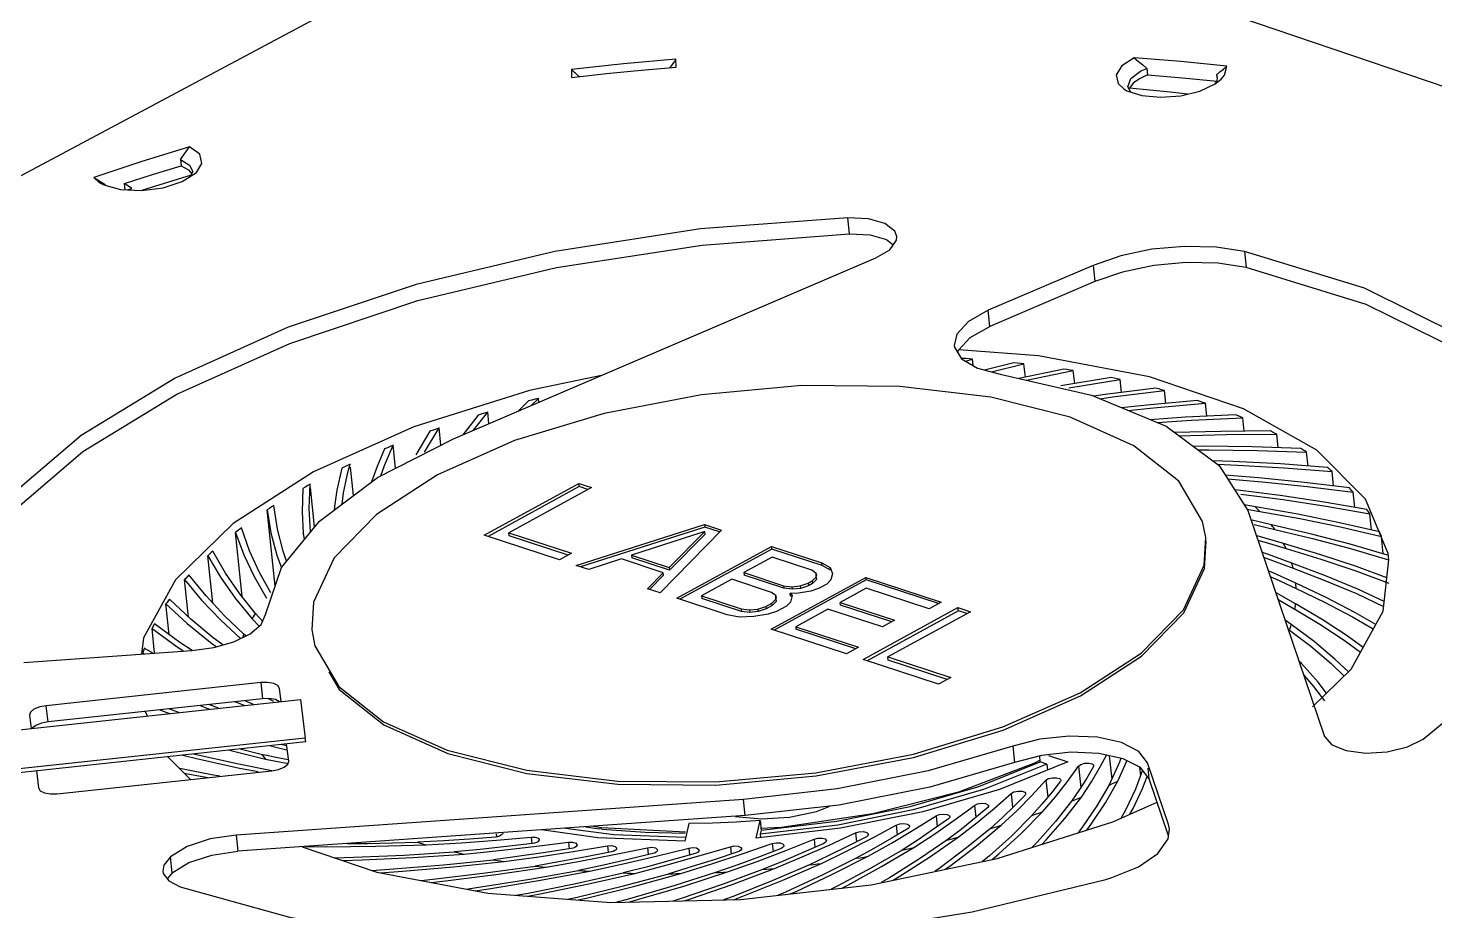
# Model space of a CAD drawing. Header units: millimetres. Extents: x 0 to 594, y 0 to 420.
# Drawn here: x 497.77 to 517.33, y 271.44 to 283.72 of the extents above; entities that cross this region are included whole.
import ezdxf

# ---------------------------------------------------------------- set-up
doc = ezdxf.new("R2010")
doc.units = ezdxf.units.MM
doc.header["$LTSCALE"] = 32.67
doc.layers.add('ASSEM_MEM', color=7, linetype='CONTINUOUS')

msp = doc.modelspace()

# ---------------------------------------------------------------- linework, layer by layer
at = {"layer": 'ASSEM_MEM', "color": 7, "linetype": 'CONTINUOUS'}
for p, q in [((523.855, 280.732), (507.053, 286.432)), ((493.773, 279.584), (506.49, 286.381)), ((505.321, 283.139), (505.323, 283.03)), ((506.776, 283.175), (506.775, 283.283)), ((513.102, 283.016), (513.234, 283.116)), ((513.325, 283.157), (513.334, 283.068)), ((514.388, 283.146), (514.437, 283.186)), ((514.404, 283.061), (514.437, 283.186)), ((513.059, 282.9), (513.102, 283.016)), ((513.099, 282.828), (513.059, 282.9)), ((513.334, 283.068), (513.22, 283.013)), ((513.334, 283.068), (513.82, 283.026)), ((513.82, 283.026), (514.3, 282.979)), ((514.298, 282.982), (514.271, 282.94)), ((514.273, 282.941), (514.359, 283.008)), ((514.291, 283.069), (514.295, 283.028)), ((514.291, 283.069), (514.302, 283.028)), ((514.302, 283.028), (514.298, 282.982)), ((514.359, 283.008), (514.404, 283.061)), ((513.007, 282.869), (513.046, 282.846)), ((513.046, 282.846), (513.253, 282.779)), ((513.079, 282.864), (513.083, 282.882)), ((513.646, 282.827), (513.083, 282.882)), ((513.888, 282.8), (513.646, 282.827)), ((500.008, 282.066), (499.332, 281.859)), ((499.882, 281.89), (500.008, 282.066)), ((499.332, 281.859), (498.677, 281.64)), ((499.882, 281.89), (499.892, 281.8)), ((499.892, 281.8), (499.994, 281.745)), ((499.994, 281.745), (500.04, 281.69)), ((500.108, 281.71), (500.183, 281.833)), ((498.677, 281.64), (498.754, 281.571)), ((498.754, 281.571), (498.818, 281.536)), ((498.775, 281.581), (498.824, 281.552)), ((498.818, 281.536), (499.051, 281.472)), ((498.84, 281.531), (498.824, 281.552)), ((499.206, 281.487), (499.107, 281.554)), ((499.116, 281.469), (499.107, 281.554)), ((499.907, 281.582), (500.108, 281.71)), ((499.051, 281.472), (499.34, 281.459)), ((499.148, 281.468), (499.206, 281.487)), ((509.451, 281.065), (509.166, 281.08)), ((509.189, 280.856), (509.166, 281.08)), ((509.189, 280.856), (509.474, 280.841)), ((509.474, 280.841), (509.703, 280.776)), ((509.703, 280.776), (509.797, 280.704)), ((509.555, 280.52), (509.749, 280.635)), ((516.351, 280.1), (514.681, 280.61)), ((514.681, 280.61), (514.704, 280.386)), ((503.679, 278.006), (509.555, 280.52)), ((512.575, 280.417), (511.118, 279.794)), ((512.575, 280.417), (512.598, 280.193)), ((512.598, 280.193), (511.141, 279.569)), ((511.141, 279.569), (511.118, 279.794)), ((510.867, 279.416), (511.141, 279.569)), ((510.704, 279.239), (510.867, 279.416)), ((510.644, 279.303), (510.647, 279.282)), ((510.647, 279.282), (510.748, 279.118)), ((510.696, 279.202), (510.704, 279.239)), ((511.819, 279.16), (510.709, 279.244)), ((510.802, 279.086), (510.9, 279.114)), ((510.91, 279.023), (510.9, 279.114)), ((511.475, 279.064), (511.066, 278.962)), ((511.161, 278.937), (511.615, 279.049)), ((511.634, 278.864), (511.615, 279.049)), ((513.362, 278.867), (511.819, 279.16)), ((505.737, 278.886), (504.737, 278.678)), ((511.284, 278.905), (512.555, 278.612)), ((512.168, 278.974), (511.542, 278.846)), ((511.65, 278.821), (512.301, 278.953)), ((512.827, 278.856), (512.128, 278.74)), ((512.237, 278.712), (512.954, 278.829)), ((512.32, 278.772), (512.301, 278.953)), ((512.972, 278.649), (512.954, 278.829)), ((514.67, 278.423), (513.362, 278.867)), ((504.737, 278.678), (503.127, 278.17)), ((512.555, 278.612), (513.59, 278.18)), ((512.744, 278.621), (512.588, 278.598)), ((513.449, 278.71), (512.744, 278.621)), ((512.845, 278.588), (513.567, 278.678)), ((513.586, 278.498), (513.567, 278.678)), ((504.722, 278.532), (504.587, 278.394)), ((504.769, 278.544), (504.722, 278.532)), ((504.767, 278.472), (504.864, 278.568)), ((504.869, 278.515), (504.864, 278.568)), ((512.672, 278.563), (512.845, 278.588)), ((513.061, 278.401), (513.415, 278.438)), ((513.415, 278.438), (514.138, 278.499)), ((514.156, 278.318), (514.138, 278.499)), ((515.686, 277.848), (514.67, 278.423)), ((504.022, 278.333), (503.809, 278.062)), ((503.96, 278.127), (504.158, 278.374)), ((504.174, 278.218), (504.158, 278.374)), ((505.777, 278.359), (504.53, 277.982)), ((513.143, 277.909), (512.257, 278.305)), ((513.467, 278.232), (513.943, 278.263)), ((513.943, 278.263), (514.66, 278.296)), ((514.679, 278.112), (514.66, 278.296)), ((503.127, 278.17), (501.736, 277.545)), ((502.626, 277.468), (503.679, 278.006)), ((503.353, 278.11), (503.158, 277.782)), ((503.279, 277.82), (503.482, 278.156)), ((503.507, 277.918), (503.482, 278.156)), ((513.59, 278.18), (514.328, 277.634)), ((513.77, 278.047), (514.425, 278.064)), ((514.425, 278.064), (515.13, 278.069)), ((515.15, 277.881), (515.13, 278.069)), ((502.722, 277.634), (502.842, 277.915)), ((502.875, 277.595), (502.842, 277.915)), ((504.53, 277.982), (503.458, 277.506)), ((513.767, 277.417), (513.143, 277.909)), ((514.856, 277.844), (515.545, 277.82)), ((515.565, 277.626), (515.545, 277.82)), ((516.365, 277.167), (515.686, 277.848)), ((502.207, 277.518), (502.243, 277.653)), ((502.672, 277.491), (502.722, 277.634)), ((514.519, 277.691), (514.238, 277.701)), ((514.328, 277.634), (514.728, 277.006)), ((501.736, 277.545), (500.615, 276.827)), ((501.817, 276.862), (502.626, 277.468)), ((502.177, 277.384), (502.207, 277.518)), ((502.288, 277.215), (502.247, 277.611)), ((503.458, 277.506), (502.608, 276.954)), ((514.099, 276.854), (513.767, 277.417)), ((514.875, 277.462), (514.414, 277.498)), ((515.234, 277.603), (515.9, 277.551)), ((515.921, 277.35), (515.9, 277.551)), ((501.674, 277.041), (501.688, 277.373)), ((501.749, 276.78), (501.693, 277.327)), ((502.131, 277.097), (502.153, 277.253)), ((502.153, 277.253), (502.177, 277.384)), ((504.107, 276.665), (505.425, 277.386)), ((505.43, 277.341), (504.161, 276.647)), ((505.6, 277.329), (504.45, 276.7)), ((505.425, 277.386), (505.6, 277.329)), ((505.43, 277.341), (505.425, 277.386)), ((505.55, 277.302), (505.43, 277.341)), ((515.178, 277.216), (514.553, 277.294)), ((515.555, 277.344), (516.194, 277.265)), ((516.216, 277.053), (516.194, 277.265)), ((501.691, 276.709), (501.674, 277.041)), ((515.424, 276.955), (514.676, 277.086)), ((514.712, 277.029), (514.894, 276.996)), ((515.817, 277.069), (516.423, 276.963)), ((516.678, 276.41), (516.365, 277.167)), ((501.199, 275.954), (501.089, 277.016)), ((501.288, 276.217), (501.817, 276.862)), ((502.608, 276.954), (502.022, 276.352)), ((514.143, 276.633), (514.099, 276.854)), ((514.728, 277.006), (515.796, 273.863)), ((515.056, 276.81), (514.788, 276.872)), ((516.446, 276.737), (516.423, 276.963)), ((500.615, 276.827), (499.813, 276.046)), ((500.74, 275.811), (500.648, 276.704)), ((501.594, 276.68), (501.592, 276.694)), ((501.592, 276.694), (501.606, 276.605)), ((505.155, 276.321), (504.107, 276.665)), ((504.45, 276.7), (505.324, 276.413)), ((504.454, 276.655), (504.45, 276.7)), ((505.274, 276.386), (504.454, 276.655)), ((505.388, 276.245), (507.173, 276.813)), ((507.176, 276.778), (505.446, 276.226)), ((507.177, 276.714), (506.158, 276.386)), ((507.406, 276.737), (506.553, 275.863)), ((506.682, 276.214), (507.177, 276.714)), ((507.181, 276.678), (506.686, 276.178)), ((507.173, 276.813), (507.406, 276.737)), ((507.173, 276.813), (507.176, 276.778)), ((507.38, 276.711), (507.176, 276.778)), ((507.181, 276.678), (507.177, 276.714)), ((514.814, 276.813), (515.105, 276.744)), ((515.613, 276.68), (515.056, 276.81)), ((516.017, 276.78), (516.587, 276.648)), ((516.612, 276.405), (516.587, 276.648)), ((506.786, 275.787), (508.105, 276.508)), ((508.108, 276.472), (506.83, 275.773)), ((508.105, 276.508), (508.804, 276.279)), ((508.108, 276.472), (508.105, 276.508)), ((508.808, 276.243), (508.108, 276.472)), ((514.867, 276.596), (514.985, 276.563)), ((514.985, 276.563), (515.26, 276.479)), ((515.742, 276.394), (515.226, 276.548)), ((516.156, 276.479), (516.683, 276.322)), ((500.333, 275.718), (500.265, 276.38)), ((501.225, 276.385), (501.287, 276.213)), ((502.022, 276.352), (501.732, 275.733)), ((505.324, 276.413), (505.155, 276.321)), ((505.563, 276.188), (505.388, 276.245)), ((506.016, 276.334), (505.563, 276.188)), ((506.599, 276.143), (506.016, 276.334)), ((506.158, 276.386), (506.682, 276.214)), ((506.158, 276.386), (506.161, 276.35)), ((506.686, 276.178), (506.161, 276.35)), ((508.111, 276.359), (507.719, 276.144)), ((508.665, 276.177), (508.111, 276.359)), ((508.804, 276.279), (508.921, 276.216)), ((508.808, 276.243), (508.804, 276.279)), ((514.948, 276.357), (515.11, 276.299)), ((515.11, 276.299), (515.358, 276.205)), ((515.81, 276.1), (515.339, 276.276)), ((516.61, 275.61), (516.689, 276.324)), ((516.689, 276.324), (516.678, 276.41)), ((500.908, 276.09), (501.081, 275.791)), ((501.066, 275.562), (501.288, 276.217)), ((506.379, 275.92), (506.599, 276.143)), ((506.602, 276.107), (506.408, 275.911)), ((506.602, 276.107), (506.599, 276.143)), ((506.682, 276.214), (506.686, 276.178)), ((507.55, 276.052), (507.13, 275.822)), ((508.104, 275.87), (507.55, 276.052)), ((507.719, 276.144), (508.272, 275.962)), ((507.719, 276.144), (507.722, 276.108)), ((508.276, 275.927), (507.722, 276.108)), ((508.097, 275.357), (509.416, 276.078)), ((508.724, 276.133), (508.665, 276.177)), ((508.671, 276.028), (508.726, 276.083)), ((508.724, 276.133), (508.728, 276.097)), ((508.726, 276.083), (508.724, 276.133)), ((508.726, 276.083), (508.73, 276.048)), ((508.925, 276.18), (508.808, 276.243)), ((508.925, 276.18), (508.921, 276.216)), ((508.921, 276.216), (508.954, 276.132)), ((508.954, 276.132), (508.929, 276.042)), ((509.416, 276.078), (510.464, 275.735)), ((509.419, 276.042), (509.416, 276.078)), ((515.039, 276.089), (515.175, 276.029)), ((516.23, 276.169), (516.689, 275.997)), ((499.813, 276.046), (499.368, 275.237)), ((499.996, 275.525), (499.942, 276.047)), ((506.553, 275.863), (506.379, 275.92)), ((508.163, 275.826), (508.104, 275.87)), ((509.419, 276.042), (508.141, 275.343)), ((508.272, 275.962), (508.387, 275.949)), ((508.272, 275.962), (508.276, 275.927)), ((508.391, 275.913), (508.276, 275.927)), ((508.449, 275.855), (508.363, 275.859)), ((508.363, 275.859), (508.393, 275.825)), ((508.366, 275.823), (508.363, 275.859)), ((508.387, 275.949), (508.502, 275.961)), ((508.387, 275.949), (508.391, 275.913)), ((508.506, 275.925), (508.391, 275.913)), ((508.649, 275.888), (508.449, 275.855)), ((508.502, 275.961), (508.615, 275.997)), ((508.502, 275.961), (508.506, 275.925)), ((508.619, 275.961), (508.506, 275.925)), ((508.615, 275.997), (508.671, 276.028)), ((508.615, 275.997), (508.619, 275.961)), ((508.675, 275.992), (508.619, 275.961)), ((508.759, 275.923), (508.649, 275.888)), ((508.671, 276.028), (508.675, 275.992)), ((508.73, 276.048), (508.675, 275.992)), ((508.871, 275.985), (508.759, 275.923)), ((508.929, 276.042), (508.872, 275.984)), ((509.422, 275.929), (509.057, 275.73)), ((510.425, 275.713), (509.419, 276.042)), ((510.296, 275.643), (509.422, 275.929)), ((515.175, 276.029), (515.399, 275.923)), ((515.818, 275.798), (515.394, 275.997)), ((499.682, 275.708), (499.977, 275.438)), ((499.726, 275.283), (499.682, 275.708)), ((500.646, 275.788), (500.88, 275.503)), ((501.732, 275.733), (501.709, 275.347)), ((507.486, 275.558), (506.786, 275.787)), ((507.13, 275.822), (507.683, 275.64)), ((507.13, 275.822), (507.133, 275.786)), ((507.687, 275.604), (507.133, 275.786)), ((507.913, 275.638), (508.026, 275.675)), ((508.026, 275.675), (508.11, 275.721)), ((508.026, 275.675), (508.03, 275.639)), ((508.114, 275.685), (508.03, 275.639)), ((508.11, 275.721), (508.165, 275.777)), ((508.114, 275.685), (508.11, 275.721)), ((508.169, 275.741), (508.114, 275.685)), ((508.163, 275.826), (508.167, 275.79)), ((508.165, 275.777), (508.163, 275.826)), ((508.165, 275.777), (508.169, 275.741)), ((508.313, 275.679), (508.173, 275.602)), ((508.368, 275.735), (508.313, 275.679)), ((508.377, 275.811), (508.366, 275.823)), ((508.393, 275.825), (508.368, 275.735)), ((509.057, 275.73), (509.815, 275.481)), ((509.061, 275.694), (509.057, 275.73)), ((509.775, 275.46), (509.061, 275.694)), ((509.379, 274.937), (510.697, 275.658)), ((510.464, 275.735), (510.296, 275.643)), ((510.697, 275.658), (510.872, 275.601)), ((510.702, 275.613), (510.697, 275.658)), ((515.147, 275.773), (515.184, 275.752)), ((515.184, 275.752), (515.382, 275.637)), ((515.764, 275.493), (515.392, 275.711)), ((500.895, 275.528), (500.88, 275.503)), ((500.88, 275.503), (500.978, 275.401)), ((501.025, 275.471), (500.927, 275.578)), ((507.659, 275.525), (507.486, 275.558)), ((507.86, 275.533), (507.659, 275.525)), ((507.683, 275.64), (507.798, 275.627)), ((507.683, 275.64), (507.687, 275.604)), ((507.802, 275.591), (507.687, 275.604)), ((507.798, 275.627), (507.913, 275.638)), ((507.798, 275.627), (507.802, 275.591)), ((507.916, 275.603), (507.802, 275.591)), ((508.059, 275.566), (507.86, 275.533)), ((507.913, 275.638), (507.916, 275.603)), ((508.03, 275.639), (507.916, 275.603)), ((508.173, 275.602), (508.059, 275.566)), ((508.889, 275.637), (508.44, 275.392)), ((509.646, 275.389), (508.889, 275.637)), ((510.702, 275.613), (509.433, 274.919)), ((509.815, 275.481), (509.646, 275.389)), ((510.872, 275.601), (509.722, 274.972)), ((510.822, 275.574), (510.702, 275.613)), ((513.245, 275.026), (513.831, 275.627)), ((513.251, 274.982), (513.836, 275.584)), ((515.332, 275.421), (515.245, 275.483)), ((516.165, 274.801), (516.61, 275.61)), ((499.488, 275.367), (499.838, 275.113)), ((499.523, 275.024), (499.488, 275.367)), ((499.876, 275.173), (499.521, 275.434)), ((499.977, 275.438), (500.298, 275.175)), ((500.793, 275.265), (500.767, 275.287)), ((501.709, 275.347), (501.754, 275.126)), ((509.146, 275.013), (508.097, 275.357)), ((508.44, 275.392), (509.314, 275.106)), ((508.44, 275.392), (508.444, 275.356)), ((509.275, 275.084), (508.444, 275.356)), ((515.649, 275.186), (515.332, 275.421)), ((499.368, 275.237), (499.343, 275.011)), ((499.498, 275.022), (499.38, 275.092)), ((499.838, 275.113), (499.931, 275.053)), ((500.046, 275.061), (499.876, 275.173)), ((500.298, 275.175), (500.383, 275.113)), ((500.472, 275.139), (500.339, 275.238)), ((501.754, 275.126), (502.085, 274.562)), ((509.314, 275.106), (509.146, 275.013)), ((497.707, 274.896), (500.04, 275.06)), ((499.36, 275.024), (499.378, 275.014)), ((510.428, 274.593), (509.379, 274.937)), ((509.722, 274.972), (510.596, 274.685)), ((509.727, 274.927), (509.722, 274.972)), ((510.546, 274.658), (509.727, 274.927)), ((512.395, 274.474), (513.245, 275.026)), ((512.4, 274.429), (513.251, 274.982)), ((501.945, 274.764), (502.09, 274.517)), ((510.596, 274.685), (510.428, 274.593)), ((515.506, 274.716), (515.642, 274.562)), ((515.629, 274.279), (516.165, 274.801)), ((501.001, 274.615), (498.018, 274.294)), ((501.001, 274.615), (501.024, 274.391)), ((501.286, 274.351), (501.263, 274.534)), ((502.085, 274.562), (502.709, 274.071)), ((502.09, 274.517), (502.714, 274.026)), ((515.642, 274.562), (515.792, 274.362)), ((496, 273.783), (501.555, 274.38)), ((498.018, 274.294), (497.926, 274.276)), ((498.042, 274.07), (498.018, 274.294)), ((501.024, 274.391), (498.042, 274.07)), ((500.412, 274.258), (500.278, 274.31)), ((500.641, 274.351), (500.763, 274.301)), ((500.866, 274.323), (500.788, 274.356)), ((500.9, 274.31), (500.866, 274.323)), ((501.104, 274.392), (501.179, 274.357)), ((501.555, 274.38), (501.62, 273.843)), ((497.783, 274.16), (497.806, 273.977)), ((499.392, 274.215), (499.419, 274.151)), ((499.597, 274.237), (499.733, 274.185)), ((501.62, 273.843), (496.064, 273.246)), ((501.625, 273.789), (496.071, 273.192)), ((501.138, 273.737), (501.248, 273.708)), ((501.248, 273.708), (501.365, 273.68)), ((501.358, 273.736), (501.289, 273.753)), ((501.389, 273.524), (501.359, 273.761)), ((501.625, 273.789), (501.62, 273.843)), ((511.461, 273.73), (511.484, 273.506)), ((499.709, 273.583), (500.023, 273.269)), ((500.567, 273.676), (501.065, 273.552)), ((501.008, 273.617), (500.714, 273.691)), ((501.309, 273.554), (501.009, 273.617)), ((501.065, 273.552), (501.381, 273.488)), ((501.382, 273.539), (501.309, 273.554)), ((501.376, 273.482), (501.389, 273.524)), ((510.985, 273.169), (511.842, 273.511)), ((511.831, 273.532), (511.76, 273.493)), ((511.842, 273.511), (511.834, 273.596)), ((511.932, 273.48), (511.842, 273.511)), ((511.958, 273.601), (512.223, 273.511)), ((512.801, 273.598), (512.835, 273.271)), ((513.019, 273.46), (513.046, 273.529)), ((497.88, 273.387), (497.909, 273.15)), ((498.171, 273.07), (501.154, 273.39)), ((499.934, 273.357), (500.263, 273.295)), ((504.699, 273.396), (505.964, 273.246)), ((504.703, 273.351), (505.968, 273.202)), ((511.76, 273.493), (510.704, 273.093)), ((511.932, 273.48), (511.052, 273.129)), ((511.932, 273.48), (511.941, 273.398)), ((512.374, 273.455), (512.405, 273.158)), ((512.583, 273.46), (512.581, 273.449)), ((512.92, 273.244), (513.019, 273.46)), ((513.263, 273.396), (513.165, 273.135)), ((513.222, 273.439), (513.235, 273.32)), ((513.265, 273.144), (513.328, 273.311)), ((513.625, 272.64), (513.333, 273.499)), ((513.356, 273.275), (513.34, 273.427)), ((511.052, 273.129), (510.073, 272.844)), ((511.921, 273.256), (511.945, 273.02)), ((512.413, 273.022), (512.553, 273.236)), ((512.793, 273.185), (512.628, 272.901)), ((512.75, 272.943), (512.92, 273.244)), ((513.626, 272.482), (513.356, 273.275)), ((507.714, 272.99), (500.66, 272.494)), ((507.738, 272.766), (507.714, 272.99)), ((511.437, 273.074), (511.457, 272.876)), ((511.63, 273.051), (511.476, 272.895)), ((511.871, 272.816), (512.052, 273.028)), ((512.276, 272.967), (512.054, 272.685)), ((512.183, 272.723), (512.413, 273.022)), ((512.551, 272.644), (512.75, 272.943)), ((512.851, 272.677), (513.466, 272.953)), ((507.738, 272.766), (500.683, 272.27)), ((507.603, 272.753), (507.963, 272.718)), ((510.073, 272.844), (509.026, 272.634)), ((510.567, 272.722), (510.357, 272.576)), ((510.392, 272.761), (510.407, 272.611)), ((510.578, 272.761), (510.583, 272.75)), ((510.926, 272.908), (510.943, 272.738)), ((511.111, 272.878), (510.928, 272.725)), ((511.299, 272.63), (511.519, 272.837)), ((511.726, 272.766), (511.449, 272.49)), ((511.582, 272.523), (511.871, 272.816)), ((511.924, 272.428), (512.183, 272.723)), ((505.686, 272.458), (504.904, 272.567)), ((505.239, 272.59), (505.91, 272.504)), ((505.517, 272.61), (505.712, 272.581)), ((505.737, 272.593), (505.6, 272.616)), ((505.745, 272.577), (505.712, 272.581)), ((506.906, 272.535), (505.737, 272.593)), ((506.953, 272.654), (506.9, 272.411)), ((507.944, 272.696), (507.612, 272.673)), ((507.891, 272.452), (507.944, 272.696)), ((509.064, 272.589), (507.891, 272.452)), ((507.944, 272.696), (507.958, 272.561)), ((509.026, 272.634), (507.946, 272.506)), ((507.958, 272.561), (507.946, 272.506)), ((507.958, 272.561), (509.01, 272.686)), ((510.003, 272.587), (509.768, 272.447)), ((509.839, 272.633), (509.853, 272.498)), ((510.022, 272.626), (510.024, 272.619)), ((510.701, 272.464), (510.958, 272.665)), ((511.147, 272.585), (510.817, 272.316)), ((510.954, 272.344), (511.299, 272.63)), ((511.241, 272.169), (512.851, 272.677)), ((512.489, 272.563), (512.551, 272.644)), ((513.62, 272.44), (513.639, 272.579)), ((513.639, 272.579), (513.625, 272.64)), ((500.66, 272.494), (500.683, 272.27)), ((501.576, 272.333), (502.616, 271.98)), ((502.601, 272.339), (503.307, 272.358)), ((503.54, 272.415), (503.178, 272.395)), ((503.307, 272.358), (503.791, 272.388)), ((504.272, 272.514), (504.277, 272.468)), ((504.762, 272.467), (504.771, 272.374)), ((505.281, 272.395), (505.291, 272.303)), ((505.4, 272.36), (505.387, 272.335)), ((506.9, 272.411), (505.686, 272.458)), ((505.822, 272.345), (505.832, 272.255)), ((505.91, 272.504), (506.902, 272.466)), ((507.094, 272.205), (507.531, 272.333)), ((507.531, 272.333), (507.542, 272.23)), ((507.697, 272.232), (508.114, 272.375)), ((507.946, 272.506), (507.95, 272.459)), ((508.114, 272.375), (508.126, 272.267)), ((508.277, 272.351), (508.276, 272.346)), ((508.833, 272.379), (508.553, 272.255)), ((508.696, 272.439), (508.708, 272.324)), ((508.866, 272.418), (508.867, 272.418)), ((509.424, 272.472), (509.165, 272.34)), ((509.273, 272.526), (509.285, 272.401)), ((509.446, 272.199), (509.772, 272.383)), ((509.45, 272.511), (509.45, 272.508)), ((510.082, 272.32), (510.374, 272.513)), ((510.543, 272.425), (510.163, 272.165)), ((510.303, 272.188), (510.701, 272.464)), ((510.584, 272.063), (510.954, 272.344)), ((511.267, 272.234), (511.582, 272.523)), ((511.864, 272.365), (511.924, 272.428)), ((499.767, 271.969), (499.744, 272.193)), ((502.994, 272.217), (503.691, 272.261)), ((503.121, 272.183), (503.83, 272.23)), ((504.054, 272.296), (503.692, 272.261)), ((503.83, 272.23), (504.314, 272.279)), ((504.599, 272.199), (504.239, 272.151)), ((504.385, 272.126), (504.866, 272.193)), ((505.95, 272.312), (505.941, 272.291)), ((506.039, 272.094), (506.498, 272.201)), ((506.381, 272.318), (506.39, 272.23)), ((506.498, 272.201), (506.952, 272.314)), ((506.518, 272.287), (506.512, 272.27)), ((507.041, 272.237), (506.71, 272.144)), ((506.952, 272.314), (506.962, 272.215)), ((507.098, 272.285), (507.095, 272.272)), ((507.274, 272.093), (507.697, 272.232)), ((507.637, 272.261), (507.321, 272.157)), ((507.685, 272.306), (507.684, 272.298)), ((508.236, 272.309), (507.937, 272.194)), ((508.147, 272.028), (508.531, 272.19)), ((508.8, 272.101), (509.156, 272.275)), ((509.281, 272.171), (508.81, 271.937)), ((508.952, 271.949), (509.446, 272.199)), ((509.49, 271.804), (511.241, 272.169)), ((509.919, 272.286), (509.492, 272.038)), ((509.634, 272.056), (510.082, 272.32)), ((509.881, 271.918), (510.303, 272.188)), ((511.173, 272.155), (511.267, 272.234)), ((499.638, 271.992), (499.645, 271.96)), ((499.645, 271.96), (499.724, 271.856)), ((499.767, 271.969), (499.701, 271.886)), ((502.616, 271.98), (504.159, 271.687)), ((502.664, 271.971), (502.971, 271.991)), ((502.971, 271.991), (503.679, 272.052)), ((503.436, 271.885), (504.128, 271.968)), ((503.569, 271.858), (504.271, 271.946)), ((503.679, 272.052), (504.385, 272.126)), ((504.128, 271.968), (504.816, 272.064)), ((504.271, 271.946), (504.969, 272.046)), ((504.743, 271.882), (505.418, 272.003)), ((505.171, 272.126), (504.816, 272.064)), ((504.893, 271.866), (505.576, 271.991)), ((504.969, 272.046), (505.443, 272.131)), ((505.384, 271.822), (506.04, 271.967)), ((505.765, 272.078), (505.418, 272.003)), ((505.539, 271.812), (506.203, 271.962)), ((505.576, 271.991), (506.039, 272.094)), ((506.045, 271.789), (506.677, 271.957)), ((506.204, 271.785), (506.844, 271.959)), ((507.325, 271.972), (506.746, 271.79)), ((506.844, 271.959), (507.274, 272.093)), ((506.883, 271.786), (507.493, 271.981)), ((507.978, 272.014), (507.431, 271.812)), ((507.493, 271.981), (507.902, 272.129)), ((507.571, 271.813), (508.147, 272.028)), ((508.632, 272.08), (508.121, 271.861)), ((508.262, 271.868), (508.8, 272.101)), ((508.436, 271.707), (508.952, 271.949)), ((509.163, 271.799), (509.634, 272.056)), ((510.52, 272.019), (510.584, 272.063)), ((499.724, 271.856), (499.879, 271.776)), ((503.229, 271.863), (503.436, 271.885)), ((503.368, 271.837), (503.569, 271.858)), ((503.859, 271.744), (504.062, 271.773)), ((503.982, 271.721), (504.202, 271.752)), ((504.062, 271.773), (504.743, 271.882)), ((504.202, 271.752), (504.893, 271.866)), ((504.864, 271.674), (505.539, 271.812)), ((505.401, 271.631), (506.045, 271.789)), ((505.551, 271.623), (506.204, 271.785)), ((506.746, 271.79), (506.129, 271.61)), ((506.258, 271.601), (506.883, 271.786)), ((507.431, 271.812), (506.845, 271.612)), ((506.978, 271.608), (507.571, 271.813)), ((507.673, 271.597), (509.49, 271.804)), ((507.706, 271.644), (508.262, 271.868)), ((509.08, 271.757), (509.163, 271.799)), ((509.795, 271.868), (509.881, 271.918)), ((504.159, 271.687), (505.869, 271.557)), ((504.71, 271.645), (504.864, 271.674)), ((505.272, 271.603), (505.401, 271.631)), ((505.413, 271.592), (505.551, 271.623)), ((505.869, 271.557), (507.673, 271.597)), ((506.129, 271.61), (505.937, 271.559)), ((506.116, 271.563), (506.258, 271.601)), ((506.845, 271.612), (506.733, 271.576)), ((506.889, 271.58), (506.978, 271.608)), ((507.575, 271.595), (507.706, 271.644)), ((508.362, 271.675), (508.436, 271.707))]:
    msp.add_line(p, q, dxfattribs=at)
for points in [[(513.147, 283.304), (512.977, 283.192), (512.899, 283.067), (512.923, 282.946), (513.007, 282.869)], [(514.437, 283.186), (513.796, 283.251), (513.147, 283.304)], [(513.147, 283.304), (513.207, 283.254), (513.266, 283.205), (513.325, 283.157)], [(506.775, 283.283), (506.046, 283.218), (505.321, 283.139)], [(505.323, 283.03), (505.807, 283.085), (506.291, 283.133), (506.776, 283.175)], [(513.234, 283.116), (513.255, 283.127), (513.278, 283.137), (513.301, 283.147), (513.325, 283.157)], [(514.291, 283.069), (514.34, 283.107), (514.388, 283.146)], [(513.22, 283.013), (513.134, 282.95), (513.083, 282.882)], [(513.253, 282.779), (513.515, 282.755), (513.797, 282.777), (514.061, 282.842), (514.273, 282.941)], [(500.183, 281.833), (500.152, 281.962), (500.008, 282.066)], [(499.107, 281.554), (499.497, 281.68), (499.892, 281.8)], [(499.882, 281.89), (500.008, 281.813), (500.051, 281.73)], [(500.051, 281.73), (500.051, 281.716), (500.025, 281.657)], [(498.677, 281.64), (498.726, 281.611), (498.775, 281.581)], [(499.34, 281.459), (499.641, 281.497), (499.907, 281.582)], [(500.032, 281.672), (499.521, 281.515), (499.358, 281.461)], [(509.166, 281.08), (507.116, 280.925), (505.092, 280.612), (503.16, 280.151), (501.38, 279.557), (499.81, 278.85), (498.501, 278.051), (497.493, 277.187), (496.821, 276.285), (496.504, 275.374)], [(509.846, 280.821), (509.817, 280.895), (509.68, 281), (509.451, 281.065)], [(496.545, 275.202), (496.844, 276.061), (497.517, 276.963), (498.524, 277.827), (499.833, 278.625), (501.403, 279.333), (503.183, 279.927), (505.115, 280.387), (507.139, 280.7), (509.189, 280.856)], [(509.749, 280.635), (509.841, 280.767), (509.846, 280.821)], [(514.681, 280.61), (514.287, 280.672), (513.848, 280.682), (513.395, 280.641), (512.96, 280.55), (512.575, 280.417)], [(514.704, 280.386), (514.311, 280.447), (513.871, 280.458), (513.419, 280.416), (512.983, 280.325), (512.598, 280.193)], [(519.339, 277.184), (519.265, 277.499), (518.704, 278.403), (517.728, 279.205), (516.375, 279.875), (514.704, 280.386)], [(519.366, 277.19), (519.242, 277.724), (518.68, 278.627), (517.705, 279.429), (516.351, 280.1)], [(511.118, 279.794), (510.843, 279.639), (510.68, 279.462), (510.644, 279.303)], [(510.748, 279.118), (510.97, 278.987), (511.284, 278.905)], [(510.9, 279.114), (510.852, 279.118), (510.804, 279.121), (510.756, 279.124)], [(511.615, 279.049), (511.568, 279.054), (511.522, 279.059), (511.475, 279.064)], [(512.301, 278.953), (512.257, 278.96), (512.212, 278.967), (512.168, 278.974)], [(512.954, 278.829), (512.912, 278.838), (512.869, 278.847), (512.827, 278.856)], [(512.257, 278.305), (511.154, 278.584), (509.888, 278.733), (508.524, 278.745), (507.131, 278.618), (505.777, 278.359)], [(513.567, 278.678), (513.528, 278.688), (513.489, 278.699), (513.449, 278.71)], [(504.864, 278.568), (504.816, 278.556), (504.769, 278.544)], [(514.028, 278.537), (513.323, 278.475), (512.973, 278.438)], [(514.138, 278.499), (514.101, 278.512), (514.065, 278.524), (514.028, 278.537)], [(504.158, 278.374), (504.112, 278.36), (504.067, 278.347), (504.022, 278.333)], [(514.561, 278.338), (513.86, 278.304), (513.372, 278.271)], [(514.66, 278.296), (514.627, 278.31), (514.594, 278.324), (514.561, 278.338)], [(503.482, 278.156), (503.439, 278.14), (503.396, 278.125), (503.353, 278.11)], [(515.041, 278.116), (514.352, 278.109), (513.71, 278.091)], [(515.13, 278.069), (515.101, 278.084), (515.071, 278.1), (515.041, 278.116)], [(502.72, 277.865), (502.618, 277.621), (502.542, 277.405)], [(502.842, 277.915), (502.801, 277.898), (502.761, 277.881), (502.72, 277.865)], [(515.467, 277.871), (514.793, 277.892), (514.111, 277.901), (513.969, 277.9)], [(514.032, 277.853), (514.186, 277.854), (514.856, 277.844)], [(515.545, 277.82), (515.519, 277.837), (515.493, 277.854), (515.467, 277.871)], [(502.243, 277.653), (502.205, 277.635), (502.167, 277.617), (502.129, 277.599)], [(514.305, 277.651), (514.582, 277.64), (515.234, 277.603)], [(515.834, 277.606), (515.182, 277.655), (514.519, 277.691)], [(502.129, 277.599), (502.103, 277.496), (502.08, 277.392), (502.06, 277.289)], [(514.446, 277.448), (514.927, 277.408), (515.555, 277.344)], [(516.14, 277.323), (515.514, 277.399), (514.875, 277.462)], [(515.9, 277.551), (515.878, 277.57), (515.857, 277.588), (515.834, 277.606)], [(501.584, 277.316), (501.574, 276.992), (501.592, 276.694)], [(501.688, 277.373), (501.653, 277.354), (501.618, 277.335), (501.584, 277.316)], [(502.06, 277.289), (502.027, 277.066), (502.023, 277.016)], [(514.63, 277.235), (515.218, 277.16), (515.817, 277.069)], [(516.194, 277.265), (516.176, 277.284), (516.158, 277.304), (516.14, 277.323)], [(501.183, 277.077), (501.151, 277.057), (501.12, 277.037), (501.089, 277.016)], [(501.358, 276.302), (501.31, 276.441), (501.232, 276.751), (501.183, 277.077)], [(514.894, 276.996), (514.874, 277.017), (514.853, 277.038), (514.831, 277.059)], [(516.383, 277.024), (515.788, 277.126), (515.178, 277.216)], [(501.089, 277.016), (501.142, 276.699), (501.225, 276.385)], [(514.895, 276.996), (515.453, 276.896), (516.017, 276.78)], [(516.56, 276.711), (516.001, 276.839), (515.424, 276.955)], [(516.423, 276.963), (516.41, 276.983), (516.396, 277.004), (516.383, 277.024)], [(500.731, 276.766), (500.703, 276.746), (500.675, 276.725), (500.648, 276.704)], [(500.648, 276.704), (500.763, 276.394), (500.908, 276.09)], [(501.142, 275.865), (500.983, 276.148), (500.844, 276.449), (500.731, 276.766)], [(515.226, 276.548), (514.859, 276.656), (514.845, 276.66)], [(515.105, 276.744), (515.089, 276.766), (515.073, 276.788), (515.056, 276.81)], [(515.105, 276.743), (515.629, 276.619), (516.156, 276.479)], [(516.669, 276.388), (516.151, 276.539), (515.613, 276.68)], [(516.587, 276.648), (516.578, 276.669), (516.569, 276.69), (516.56, 276.711)], [(517.167, 273.829), (518.307, 274.767), (519.052, 275.756), (519.367, 276.754)], [(500.336, 276.444), (500.312, 276.423), (500.288, 276.401), (500.265, 276.38)], [(500.926, 275.578), (500.71, 275.849), (500.512, 276.138), (500.336, 276.444)], [(513.831, 275.627), (514.12, 276.247), (514.143, 276.633)], [(513.836, 275.584), (514.125, 276.203), (514.148, 276.588)], [(515.26, 276.479), (515.249, 276.502), (515.238, 276.525), (515.226, 276.548)], [(515.26, 276.479), (515.745, 276.332), (516.23, 276.169)], [(500.265, 276.38), (500.441, 276.081), (500.646, 275.788)], [(515.339, 276.276), (515.002, 276.4), (514.924, 276.427)], [(515.358, 276.205), (515.352, 276.229), (515.346, 276.253), (515.339, 276.276)], [(516.661, 276.074), (516.238, 276.23), (515.742, 276.394)], [(500.001, 276.113), (499.981, 276.091), (499.961, 276.069), (499.942, 276.047)], [(500.766, 275.287), (500.495, 275.544), (500.239, 275.82), (500.001, 276.113)], [(515.394, 275.997), (515.089, 276.136), (515.012, 276.169)], [(515.359, 276.205), (515.801, 276.037), (516.24, 275.852), (516.617, 275.675)], [(516.625, 275.745), (516.26, 275.913), (515.81, 276.1)], [(499.942, 276.047), (500.178, 275.761), (500.443, 275.483), (500.718, 275.228)], [(515.392, 275.711), (515.122, 275.864), (515.114, 275.868)], [(515.399, 275.923), (515.398, 275.948), (515.396, 275.972), (515.394, 275.997)], [(515.399, 275.923), (515.796, 275.735), (516.185, 275.53), (516.473, 275.361)], [(499.729, 275.776), (499.713, 275.753), (499.698, 275.731), (499.682, 275.708)], [(500.339, 275.238), (500.026, 275.497), (499.729, 275.776)], [(515.382, 275.637), (515.386, 275.661), (515.389, 275.686), (515.392, 275.711)], [(516.508, 275.423), (516.217, 275.591), (515.818, 275.798)], [(500.04, 275.06), (500.347, 275.103), (500.627, 275.183), (500.854, 275.294), (501.005, 275.425), (501.066, 275.562)], [(500.927, 275.578), (500.911, 275.553), (500.895, 275.528)], [(515.382, 275.636), (515.73, 275.429), (516.067, 275.206), (516.295, 275.036)], [(516.332, 275.104), (516.11, 275.267), (515.764, 275.493)], [(499.521, 275.434), (499.51, 275.412), (499.499, 275.389), (499.488, 275.367)], [(500.767, 275.287), (500.755, 275.262), (500.747, 275.242)], [(515.308, 275.347), (515.316, 275.371), (515.324, 275.396), (515.332, 275.421)], [(515.308, 275.346), (515.603, 275.123), (515.885, 274.882), (516.067, 274.705)], [(499.38, 275.092), (499.373, 275.069), (499.366, 275.047), (499.36, 275.024)], [(516.127, 274.764), (515.94, 274.942), (515.649, 275.186)], [(515.824, 274.469), (515.707, 274.621), (515.475, 274.879), (515.439, 274.914)], [(501.263, 274.534), (501.24, 274.573), (501.181, 274.602), (501.095, 274.617), (501.001, 274.615)], [(500.157, 274.297), (500.229, 274.267), (500.287, 274.244)], [(501.262, 274.349), (501.204, 274.378), (501.119, 274.393), (501.024, 274.391)], [(508.722, 273.362), (510.076, 273.62), (511.322, 273.998), (512.395, 274.474)], [(508.724, 273.317), (510.078, 273.575), (511.324, 273.952), (512.4, 274.429)], [(497.926, 274.276), (497.846, 274.244), (497.796, 274.202), (497.783, 274.16)], [(499.859, 274.198), (499.809, 274.216), (499.72, 274.25)], [(498.042, 274.07), (497.949, 274.052), (497.87, 274.02), (497.821, 273.979)], [(502.709, 274.071), (503.595, 273.675), (504.699, 273.396)], [(502.714, 274.026), (503.6, 273.63), (504.703, 273.351)], [(511.461, 273.73), (510.284, 273.386), (509.016, 273.136), (507.714, 272.99)], [(513.333, 273.499), (513.211, 273.657), (512.97, 273.78), (512.635, 273.854), (512.243, 273.87), (511.836, 273.827), (511.461, 273.73)], [(515.796, 273.863), (515.896, 273.749), (516.096, 273.669), (516.367, 273.635), (516.666, 273.654), (516.947, 273.723), (517.167, 273.829)], [(499.915, 273.605), (500.107, 273.558), (500.704, 273.427), (500.963, 273.378)], [(501.153, 273.389), (500.67, 273.484), (500.085, 273.615), (500.06, 273.621)], [(501.009, 273.617), (501.027, 273.595), (501.046, 273.574), (501.065, 273.552)], [(511.484, 273.506), (510.307, 273.162), (509.039, 272.912), (507.738, 272.766)], [(512.223, 273.511), (511.273, 273.129), (510.206, 272.817), (509.064, 272.589)], [(512.267, 273.646), (511.859, 273.602), (511.484, 273.506)], [(512.993, 273.556), (512.658, 273.63), (512.267, 273.646)], [(512.553, 273.236), (512.68, 273.451), (512.762, 273.607)], [(512.963, 273.563), (512.941, 273.508), (512.871, 273.347), (512.793, 273.185)], [(513.356, 273.275), (513.235, 273.433), (512.993, 273.556)], [(500.432, 273.313), (500.316, 273.332), (499.873, 273.419)], [(501.154, 273.39), (501.246, 273.408), (501.326, 273.441), (501.376, 273.482)], [(505.964, 273.246), (507.328, 273.235), (508.722, 273.362)], [(505.968, 273.202), (507.331, 273.19), (508.724, 273.317)], [(512.052, 273.028), (512.22, 273.241), (512.374, 273.455)], [(512.581, 273.449), (512.487, 273.288), (512.385, 273.127), (512.276, 272.967)], [(512.374, 273.455), (512.405, 273.478), (512.458, 273.493), (512.516, 273.495), (512.561, 273.484)], [(512.561, 273.484), (512.576, 273.474), (512.582, 273.462), (512.583, 273.46)], [(497.909, 273.15), (497.932, 273.112), (497.991, 273.082), (498.077, 273.068), (498.171, 273.07)], [(509.01, 272.686), (510.031, 272.891), (510.985, 273.169)], [(511.519, 272.837), (511.726, 273.046), (511.921, 273.256)], [(512.122, 273.242), (511.997, 273.083), (511.865, 272.924), (511.726, 272.766)], [(511.921, 273.256), (511.956, 273.279), (512.011, 273.292), (512.068, 273.292), (512.11, 273.279)], [(512.11, 273.279), (512.122, 273.268), (512.126, 273.258)], [(512.126, 273.258), (512.126, 273.255), (512.122, 273.242)], [(512.793, 273.185), (512.836, 273.205), (512.878, 273.225), (512.92, 273.244)], [(513.165, 273.135), (513.025, 272.84), (512.96, 272.726)], [(513.089, 272.784), (513.133, 272.862), (513.265, 273.144)], [(510.704, 273.093), (509.511, 272.789), (508.242, 272.599), (507.949, 272.584)], [(510.926, 272.908), (510.968, 272.928), (511.026, 272.938), (511.08, 272.933), (511.114, 272.916)], [(510.958, 272.665), (511.203, 272.868), (511.437, 273.074)], [(511.437, 273.074), (511.475, 273.095), (511.532, 273.107), (511.588, 273.104), (511.626, 273.089)], [(511.626, 273.089), (511.636, 273.078), (511.638, 273.071)], [(511.638, 273.071), (511.637, 273.064), (511.63, 273.051)], [(512.276, 272.967), (512.322, 272.985), (512.368, 273.003), (512.413, 273.022)], [(507.963, 272.718), (508.353, 272.742), (508.727, 272.822), (508.915, 272.898)], [(509.772, 272.383), (510.087, 272.57), (510.392, 272.761)], [(510.374, 272.513), (510.656, 272.71), (510.926, 272.908)], [(510.392, 272.761), (510.437, 272.779), (510.496, 272.787), (510.548, 272.78), (510.578, 272.761)], [(510.928, 272.725), (510.739, 272.574), (510.543, 272.425)], [(510.583, 272.75), (510.583, 272.749), (510.579, 272.735), (510.567, 272.722)], [(511.122, 272.901), (511.12, 272.891), (511.111, 272.878)], [(511.114, 272.916), (511.122, 272.904), (511.122, 272.901)], [(511.476, 272.895), (511.315, 272.739), (511.147, 272.585)], [(511.726, 272.766), (511.775, 272.783), (511.823, 272.799), (511.871, 272.816)], [(512.628, 272.901), (512.428, 272.607), (512.362, 272.523)], [(505.745, 272.577), (506.345, 272.533), (506.902, 272.521)], [(507.612, 272.673), (507.281, 272.66), (506.953, 272.654)], [(509.156, 272.275), (509.503, 272.452), (509.839, 272.633)], [(509.273, 272.526), (509.323, 272.541), (509.382, 272.544), (509.429, 272.532), (509.45, 272.511)], [(509.839, 272.633), (509.888, 272.65), (509.946, 272.655), (509.996, 272.646), (510.022, 272.626)], [(510.357, 272.576), (510.142, 272.43), (509.919, 272.286)], [(510.024, 272.619), (510.024, 272.613), (510.017, 272.6), (510.003, 272.587)], [(511.147, 272.585), (511.198, 272.6), (511.248, 272.615), (511.299, 272.63)], [(512.054, 272.685), (511.796, 272.395), (511.723, 272.321)], [(500.66, 272.494), (500.298, 272.44), (499.979, 272.335), (499.744, 272.193)], [(501.622, 272.336), (501.898, 272.333), (502.601, 272.339)], [(502.204, 272.377), (502.483, 272.378), (503.178, 272.395)], [(503.178, 272.395), (503.221, 272.382), (503.264, 272.37), (503.307, 272.358)], [(504.265, 272.467), (503.902, 272.439), (503.54, 272.415)], [(503.791, 272.388), (504.277, 272.424), (504.762, 272.467)], [(504.778, 272.375), (504.417, 272.334), (504.054, 272.296)], [(504.343, 272.491), (504.321, 272.48), (504.294, 272.472), (504.265, 272.467)], [(504.314, 272.279), (504.799, 272.334), (505.281, 272.395)], [(504.367, 272.524), (504.366, 272.515), (504.343, 272.491)], [(504.762, 272.467), (504.817, 272.465), (504.858, 272.45), (504.871, 272.431)], [(504.853, 272.401), (504.833, 272.39), (504.807, 272.381), (504.778, 272.375)], [(504.871, 272.431), (504.871, 272.426), (504.853, 272.401)], [(504.866, 272.193), (505.346, 272.266), (505.822, 272.345)], [(505.281, 272.395), (505.337, 272.395), (505.382, 272.383), (505.4, 272.36)], [(505.387, 272.335), (505.369, 272.323), (505.345, 272.313), (505.317, 272.306)], [(505.822, 272.345), (505.879, 272.348), (505.927, 272.337), (505.95, 272.316), (505.95, 272.312)], [(507.531, 272.333), (507.586, 272.343), (507.641, 272.339), (507.678, 272.322), (507.685, 272.306)], [(507.902, 272.129), (508.303, 272.282), (508.696, 272.439)], [(508.114, 272.375), (508.168, 272.387), (508.225, 272.385), (508.265, 272.369), (508.277, 272.351)], [(508.276, 272.346), (508.271, 272.333), (508.256, 272.32), (508.236, 272.309)], [(508.531, 272.19), (508.906, 272.356), (509.273, 272.526)], [(509.165, 272.34), (508.901, 272.209), (508.632, 272.08)], [(508.696, 272.439), (508.749, 272.453), (508.806, 272.453), (508.85, 272.44), (508.866, 272.418)], [(508.867, 272.418), (508.863, 272.404), (508.851, 272.391), (508.833, 272.379)], [(509.768, 272.447), (509.527, 272.308), (509.281, 272.171)], [(509.45, 272.508), (509.449, 272.498), (509.44, 272.485), (509.424, 272.472)], [(510.543, 272.425), (510.596, 272.438), (510.648, 272.451), (510.701, 272.464)], [(511.449, 272.49), (511.135, 272.206), (511.039, 272.127)], [(512.838, 271.903), (513.207, 272.053), (513.476, 272.237), (513.62, 272.44)], [(499.744, 272.193), (499.652, 272.077), (499.638, 271.992)], [(499.767, 271.969), (500.002, 272.111), (500.321, 272.216), (500.683, 272.27)], [(502.025, 272.18), (502.297, 272.187), (502.994, 272.217)], [(502.138, 272.142), (502.413, 272.15), (503.121, 272.183)], [(502.545, 272.004), (502.846, 272.023), (503.544, 272.08), (504.239, 272.151)], [(503.692, 272.261), (503.737, 272.251), (503.783, 272.24), (503.83, 272.23)], [(504.239, 272.151), (504.287, 272.142), (504.336, 272.134), (504.385, 272.126)], [(505.317, 272.306), (504.959, 272.251), (504.599, 272.199)], [(505.876, 272.26), (505.525, 272.191), (505.171, 272.126)], [(505.443, 272.131), (505.914, 272.222), (506.381, 272.318)], [(506.453, 272.237), (506.11, 272.156), (505.765, 272.078)], [(505.941, 272.291), (505.926, 272.278), (505.903, 272.267), (505.876, 272.26)], [(506.71, 272.144), (506.377, 272.054), (506.04, 271.967)], [(506.203, 271.962), (506.651, 272.081), (507.094, 272.205)], [(506.381, 272.318), (506.437, 272.324), (506.488, 272.315), (506.515, 272.295), (506.518, 272.287)], [(506.512, 272.27), (506.499, 272.257), (506.478, 272.245), (506.453, 272.237)], [(507.321, 272.157), (507.001, 272.056), (506.677, 271.957)], [(506.952, 272.314), (507.008, 272.322), (507.061, 272.315), (507.093, 272.296), (507.098, 272.285)], [(507.095, 272.272), (507.084, 272.259), (507.065, 272.247), (507.041, 272.237)], [(507.937, 272.194), (507.633, 272.082), (507.325, 271.973)], [(507.684, 272.298), (507.676, 272.284), (507.659, 272.272), (507.637, 272.261)], [(508.553, 272.255), (508.268, 272.133), (507.979, 272.014)], [(509.281, 272.171), (509.336, 272.18), (509.391, 272.189), (509.446, 272.199)], [(510.163, 272.165), (509.744, 271.9), (509.629, 271.833)], [(509.919, 272.286), (509.974, 272.297), (510.028, 272.308), (510.082, 272.32)], [(510.817, 272.316), (510.449, 272.04), (510.373, 271.988)], [(504.816, 272.064), (504.867, 272.058), (504.918, 272.052), (504.969, 272.046)], [(505.418, 272.003), (505.47, 271.999), (505.523, 271.995), (505.576, 271.991)], [(506.04, 271.967), (506.094, 271.965), (506.148, 271.964), (506.203, 271.962)], [(506.677, 271.957), (506.733, 271.957), (506.788, 271.958), (506.844, 271.959)], [(507.325, 271.973), (507.381, 271.975), (507.437, 271.978), (507.493, 271.981)], [(507.979, 272.014), (508.035, 272.018), (508.091, 272.023), (508.147, 272.028)], [(508.632, 272.08), (508.688, 272.087), (508.744, 272.094), (508.8, 272.101)], [(509.492, 272.038), (509.026, 271.787), (508.934, 271.741)], [(499.879, 271.776), (501.4, 271.352), (503.125, 271.065), (504.994, 270.928), (506.952, 270.943), (508.939, 271.111), (510.896, 271.427), (512.754, 271.878)], [(504.55, 271.657), (504.719, 271.688), (505.384, 271.822)], [(508.121, 271.861), (507.57, 271.642), (507.435, 271.592)], [(508.81, 271.937), (508.299, 271.7), (508.198, 271.657)], [(512.754, 271.878), (512.782, 271.886), (512.81, 271.895), (512.838, 271.903)]]:
    msp.add_lwpolyline(points, dxfattribs=at)
for centre, major_axis, ratio, start_param, end_param in [((506.725, 275.269), (16.731, -16.901), 0.198614, 1.8446, 1.85113), ((506.62, 276.283), (13.11, 19.57), 0.165199, 1.317541, 1.323836)]:
    msp.add_ellipse(centre, major_axis=major_axis, ratio=ratio, start_param=start_param, end_param=end_param, dxfattribs=at)

doc.saveas('drawing.dxf')
